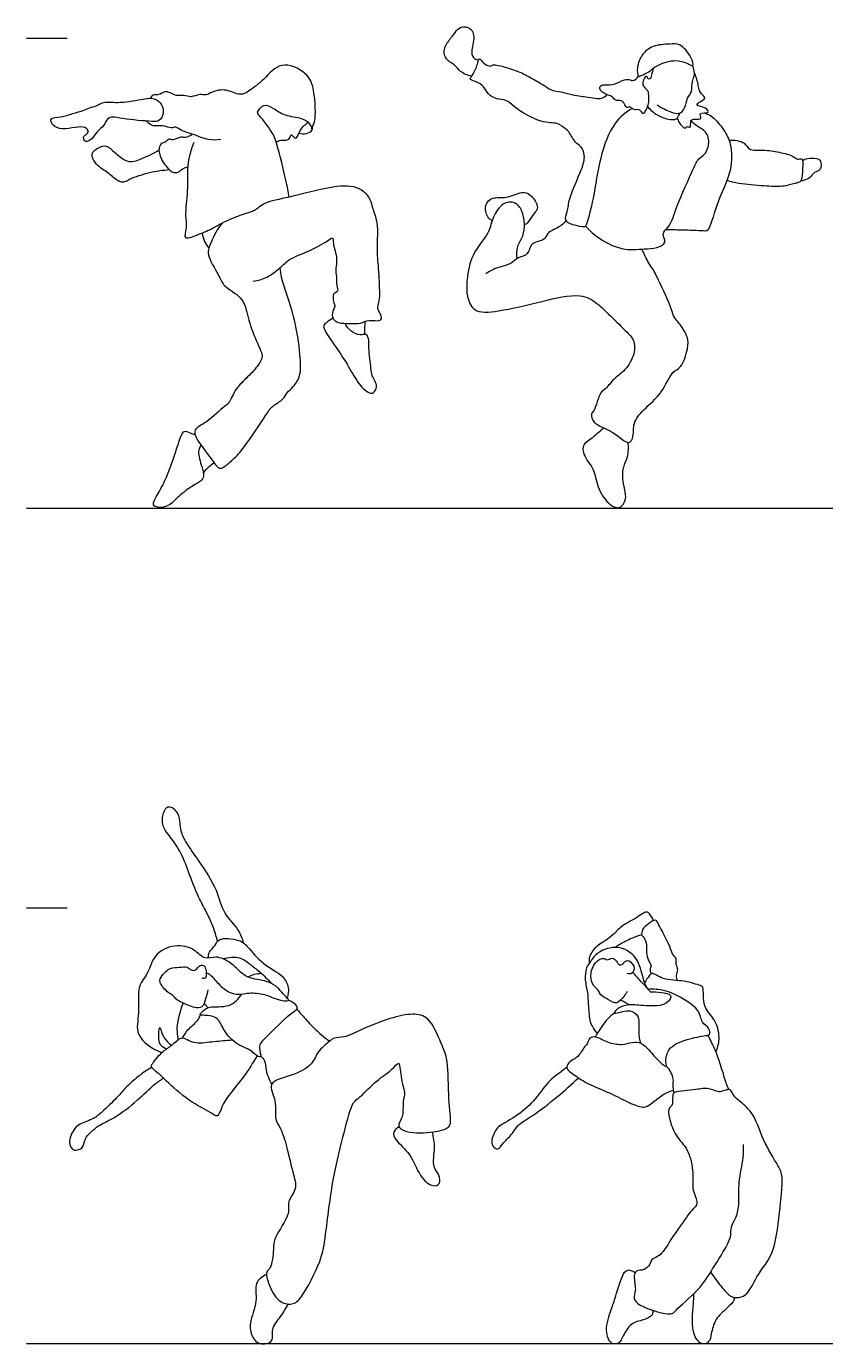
# Model space of a CAD drawing. Header units: millimetres. Extents: x 71.6 to 121.6, y 1.1 to 34.5.
# Drawn here: x 89.577 to 92.557, y 10.921 to 15.837 of the extents above; entities that cross this region are included whole.
import ezdxf

# ---------------------------------------------------------------- set-up
doc = ezdxf.new("R2010")
doc.units = ezdxf.units.MM

msp = doc.modelspace()

# ---------------------------------------------------------------- linework, layer by layer
for p, q in [((89.5772, 15.7928), (89.7296, 15.7928)), ((89.5772, 14.0402), (104.2076, 14.0402)), ((89.5772, 12.55), (89.7296, 12.55)), ((89.5772, 10.9244), (104.9122, 10.9244))]:
    msp.add_line(p, q)
for points, knots in [([(91.2365, 15.651), (91.2221, 15.6542), (91.1933, 15.6667), (91.1786, 15.6923), (91.1398, 15.7121), (91.1319, 15.7453), (91.1446, 15.7773), (91.1719, 15.8067), (91.19, 15.8355), (91.2263, 15.8382), (91.2538, 15.8066), (91.2313, 15.7379), (91.2468, 15.7156), (91.2577, 15.7121), (91.2634, 15.7112)], [0, 0, 0, 0, 0.364681, 0.662178, 1.011342, 1.313303, 1.628417, 1.98509, 2.257198, 2.578911, 2.927324, 3.234907, 3.512673, 3.739602, 3.739602, 3.739602, 3.739602]), ([(91.8592, 15.6513), (91.8549, 15.6547), (91.8526, 15.689), (91.8705, 15.7316), (91.9113, 15.7688), (91.9754, 15.7704), (92.0146, 15.7755), (92.0572, 15.7272), (92.068, 15.6851), (92.0444, 15.6984), (91.9998, 15.7172), (91.9261, 15.6943), (91.9006, 15.6669), (91.8713, 15.655), (91.8617, 15.6494), (91.8592, 15.6513)], [0, 0, 0, 0, 0.315381, 0.698239, 1.093999, 1.524887, 1.859231, 2.295038, 2.598848, 2.813326, 3.199559, 3.670628, 4.009519, 4.314924, 4.497288, 4.497288, 4.497288, 4.497288]), ([(90.6424, 15.4514), (90.6443, 15.4558), (90.6438, 15.4675), (90.6582, 15.482), (90.6527, 15.6029), (90.6265, 15.666), (90.5231, 15.7128), (90.4649, 15.6377), (90.4093, 15.5966), (90.3741, 15.5759), (90.3232, 15.6061), (90.2709, 15.5951), (90.2478, 15.5783), (90.2229, 15.5868), (90.1915, 15.57), (90.1648, 15.5823), (90.1353, 15.5766), (90.1144, 15.5898), (90.0913, 15.5963), (90.0725, 15.5792), (90.0488, 15.5838), (90.0416, 15.5735), (90.0389, 15.569)], [0.609636, 0.609636, 0.609636, 0.609636, 0.801927, 1.06041, 1.694086, 2.200811, 2.766545, 3.313317, 3.811554, 4.164233, 4.600553, 5.026933, 5.330207, 5.617081, 5.956788, 6.269271, 6.584745, 6.876545, 7.152024, 7.43706, 7.711743, 7.946924, 7.946924, 7.946924, 7.946924]), ([(91.8357, 15.5311), (91.8118, 15.5158), (91.7628, 15.4799), (91.7116, 15.3431), (91.6954, 15.2063), (91.6681, 15.1017), (91.6594, 15.0858), (91.6144, 15.0962), (91.58, 15.1118), (91.5978, 15.1498), (91.5979, 15.196), (91.6483, 15.3006), (91.6623, 15.3539), (91.6465, 15.391), (91.6215, 15.403), (91.602, 15.4459), (91.5754, 15.4633), (91.5544, 15.4794), (91.493, 15.474), (91.3954, 15.5342), (91.3689, 15.5647), (91.3301, 15.5639), (91.2979, 15.5832), (91.2831, 15.6152), (91.2567, 15.6313), (91.2236, 15.6377), (91.2471, 15.6614), (91.2594, 15.6965), (91.2662, 15.724), (91.2793, 15.698), (91.3078, 15.6849), (91.3172, 15.6984), (91.3679, 15.6833), (91.4206, 15.6668), (91.4674, 15.6405), (91.5118, 15.6155), (91.5351, 15.5974), (91.5621, 15.5964), (91.6382, 15.5754), (91.6619, 15.5755), (91.698, 15.5686), (91.7227, 15.5673), (91.7361, 15.5767), (91.7412, 15.582)], [0, 0, 0, 0, 0.505748, 1.15371, 1.828289, 2.377347, 2.572931, 2.933381, 3.244741, 3.555582, 3.93741, 4.526771, 4.93683, 5.257415, 5.539948, 5.908638, 6.215105, 6.47948, 6.900106, 7.484882, 7.827453, 8.150586, 8.47871, 8.797085, 9.107662, 9.374389, 9.636784, 9.996191, 10.225987, 10.472861, 10.76657, 10.952266, 11.330734, 11.752756, 12.156331, 12.548232, 12.832091, 13.119639, 13.600712, 13.882713, 14.206352, 14.478172, 14.736603, 14.736603, 14.736603, 14.736603]), ([(91.9282, 15.5447), (91.9375, 15.5383), (91.9559, 15.5283), (92.0096, 15.5035), (92.0347, 15.5322), (92.0393, 15.5712), (92.0615, 15.5916), (92.0568, 15.6328), (92.071, 15.6505), (92.0664, 15.679), (92.061, 15.691)], [0, 0, 0, 0, 0.319654, 0.717149, 1.02129, 1.358735, 1.651258, 1.98528, 2.24214, 2.58704, 2.58704, 2.58704, 2.58704]), ([(91.9139, 15.6803), (91.9122, 15.6694), (91.9081, 15.6628), (91.9069, 15.6413), (91.8938, 15.6381), (91.8916, 15.6564), (91.8761, 15.6385), (91.8738, 15.6198), (91.883, 15.6085), (91.8914, 15.5994), (91.8984, 15.5899), (91.897, 15.5409), (91.8859, 15.5249), (91.8759, 15.5049), (91.8668, 15.5305), (91.8462, 15.5237), (91.8341, 15.5321), (91.825, 15.5392), (91.8132, 15.5285), (91.8032, 15.564), (91.7808, 15.5591), (91.77, 15.5637), (91.7599, 15.5788), (91.7408, 15.5797), (91.7262, 15.5928), (91.7163, 15.5969), (91.7133, 15.6167), (91.7338, 15.6201), (91.7736, 15.6176), (91.8041, 15.6419), (91.8297, 15.639), (91.8372, 15.6311), (91.855, 15.6432), (91.8592, 15.6513)], [0, 0, 0, 0, 0.19204, 0.436359, 0.593223, 0.772283, 0.990443, 1.231131, 1.433723, 1.621687, 1.806587, 2.179213, 2.442233, 2.642501, 2.868775, 3.103435, 3.311086, 3.484635, 3.649613, 3.938498, 4.178027, 4.360163, 4.58235, 4.81725, 5.054872, 5.231727, 5.441877, 5.664158, 6.010764, 6.35086, 6.610377, 6.772473, 7.058422, 7.058422, 7.058422, 7.058422]), ([(92.0041, 15.4956), (92.0058, 15.4895), (92.0093, 15.4797), (92.032, 15.4501), (92.0386, 15.4674), (92.0568, 15.4548), (92.0506, 15.4884), (92.0692, 15.4928), (92.0995, 15.4894), (92.0803, 15.5198), (92.1277, 15.5089), (92.1111, 15.5387), (92.0673, 15.5397), (92.09, 15.5577), (92.1143, 15.5684), (92.093, 15.5851), (92.0838, 15.6012), (92.082, 15.6218), (92.0754, 15.6449), (92.0703, 15.6592), (92.0674, 15.6663)], [0, 0, 0, 0, 0.239104, 0.532906, 0.70492, 0.892317, 1.152051, 1.378727, 1.632879, 1.857286, 2.145352, 2.38199, 2.697104, 2.925676, 3.179136, 3.419667, 3.661344, 3.907427, 4.176048, 4.438741, 4.438741, 4.438741, 4.438741]), ([(90.0447, 15.4828), (90.0585, 15.482), (90.0738, 15.4818), (90.0916, 15.5123), (90.0839, 15.5465), (90.0542, 15.5738), (90.0031, 15.564), (89.9202, 15.5496), (89.8655, 15.5585), (89.8458, 15.5424), (89.815, 15.535), (89.7918, 15.5233), (89.747, 15.5128), (89.7105, 15.4966), (89.657, 15.4984), (89.6809, 15.4579), (89.7234, 15.4519), (89.7688, 15.4643), (89.8016, 15.4606), (89.8125, 15.4409), (89.7916, 15.4308), (89.7891, 15.4185), (89.7986, 15.4025), (89.8248, 15.4173), (89.8393, 15.4466), (89.8681, 15.4644), (89.8766, 15.4941), (89.9022, 15.501), (89.9377, 15.4908), (90.018, 15.4843), (90.0447, 15.4828)], [0, 0, 0, 0, 0.315845, 0.63538, 0.978129, 1.327787, 1.744591, 2.300307, 2.728829, 3.013471, 3.338631, 3.644956, 4.039763, 4.437636, 4.803608, 5.12112, 5.507517, 5.91968, 6.248996, 6.479718, 6.738075, 6.938842, 7.156605, 7.447981, 7.792072, 8.131707, 8.445585, 8.718201, 9.088067, 9.701601, 9.701601, 9.701601, 9.701601]), ([(90.557, 15.2005), (90.5533, 15.2215), (90.5464, 15.2603), (90.513, 15.3963), (90.4967, 15.4411), (90.4502, 15.5016), (90.4331, 15.5158), (90.4624, 15.5507), (90.4991, 15.533), (90.54, 15.5016), (90.6023, 15.4987), (90.634, 15.4771), (90.6407, 15.4597), (90.6424, 15.4514)], [0, 0, 0, 0, 0.473695, 1.160547, 1.601128, 2.104541, 2.353831, 2.696701, 3.049321, 3.478843, 3.942853, 4.297267, 4.596519, 4.596519, 4.596519, 4.596519]), ([(91.8929, 15.5384), (91.9033, 15.5261), (91.9283, 15.505), (91.9671, 15.4896), (92.0013, 15.4888), (92.007, 15.5009), (92.012, 15.5096), (92.0134, 15.5143)], [0, 0, 0, 0, 0.380958, 0.74149, 1.041837, 1.2261, 1.437481, 1.437481, 1.437481, 1.437481]), ([(92.1055, 15.5143), (92.116, 15.5105), (92.1378, 15.5021), (92.18, 15.45), (92.2069, 15.398), (92.2103, 15.2934), (92.148, 15.1797), (92.1246, 15.0716), (92.0991, 15.0749), (92.0176, 15.0776), (91.9808, 15.0781), (91.9605, 15.0782)], [0, 0, 0, 0, 0.316943, 0.754281, 1.175207, 1.714962, 2.365605, 2.904205, 3.137704, 3.625726, 4.053061, 4.053061, 4.053061, 4.053061]), ([(90.3024, 15.4154), (90.2873, 15.4132), (90.2559, 15.4107), (90.2015, 15.4348), (90.1576, 15.4452), (90.1351, 15.465), (90.1165, 15.4553), (90.0911, 15.4681), (90.0671, 15.4657), (90.044, 15.4652), (90.0304, 15.4772), (90.0256, 15.4841)], [0, 0, 0, 0, 0.401049, 0.856956, 1.260225, 1.561618, 1.808637, 2.114429, 2.407001, 2.685631, 2.982443, 2.982443, 2.982443, 2.982443]), ([(90.5089, 15.4052), (90.5141, 15.4086), (90.5257, 15.4146), (90.5453, 15.4115), (90.5602, 15.4169), (90.5635, 15.4384), (90.5727, 15.4244), (90.5847, 15.4174), (90.5914, 15.4363), (90.6053, 15.4636), (90.6191, 15.4717), (90.6248, 15.4769), (90.6279, 15.4793)], [0, 0, 0, 0, 0.256907, 0.51797, 0.745265, 0.96924, 1.16495, 1.356745, 1.621568, 2.074116, 2.303202, 2.505325, 2.505325, 2.505325, 2.505325]), ([(90.5931, 15.4385), (90.602, 15.4363), (90.6215, 15.4359), (90.6391, 15.4436), (90.6424, 15.4514)], [0, 0, 0, 0, 0.3118831, 0.609636, 0.609636, 0.609636, 0.609636]), ([(91.6624, 15.0926), (91.6748, 15.0781), (91.7015, 15.0505), (91.7955, 14.9983), (91.8797, 15.008), (91.9242, 15.0082), (91.9695, 15.0296), (91.9413, 15.064), (91.9822, 15.0945), (91.9987, 15.1663), (92.0627, 15.3015), (92.0808, 15.344), (92.1043, 15.3544), (92.1256, 15.3916), (92.1183, 15.4433), (92.0792, 15.4629), (92.0635, 15.4774), (92.0551, 15.484)], [0, 0, 0, 0, 0.414531, 0.973519, 1.472841, 1.848992, 2.182095, 2.477635, 2.820421, 3.302896, 3.979331, 4.339782, 4.597633, 4.945654, 5.323377, 5.672541, 5.9831, 5.9831, 5.9831, 5.9831]), ([(90.1117, 15.3015), (90.0865, 15.3001), (90.0389, 15.2935), (89.9628, 15.2697), (89.9333, 15.247), (89.8928, 15.2809), (89.8764, 15.2958), (89.8361, 15.3189), (89.8139, 15.3639), (89.8478, 15.3874), (89.8762, 15.3967), (89.9049, 15.3685), (89.9279, 15.3495), (89.961, 15.3267), (90.0028, 15.3421), (90.0512, 15.3617), (90.0729, 15.3771)], [0, 0, 0, 0, 0.51593, 1.042742, 1.369131, 1.756843, 2.063488, 2.537603, 2.812218, 3.141846, 3.475819, 3.87047, 4.169178, 4.513863, 4.899578, 5.429761, 5.429761, 5.429761, 5.429761]), ([(90.1799, 15.3114), (90.1762, 15.3112), (90.1686, 15.3101), (90.1557, 15.302), (90.1441, 15.2924), (90.1308, 15.2895), (90.1149, 15.2951), (90.0781, 15.3395), (90.0694, 15.382), (90.0813, 15.4033), (90.0952, 15.404), (90.109, 15.4221), (90.1234, 15.4104), (90.155, 15.429), (90.1703, 15.4201), (90.1887, 15.4291), (90.1956, 15.435)], [0, 0, 0, 0, 0.1968, 0.427694, 0.658353, 0.86586, 1.096818, 1.54343, 1.934717, 2.198828, 2.410949, 2.666372, 2.88944, 3.227913, 3.467895, 3.777797, 3.777797, 3.777797, 3.777797]), ([(90.3071, 15.1036), (90.2884, 15.0921), (90.2476, 15.0711), (90.2214, 15.0616), (90.1591, 15.0344), (90.1791, 15.0905), (90.168, 15.1326), (90.1816, 15.2237), (90.1771, 15.305), (90.1857, 15.3542), (90.196, 15.3892), (90.2026, 15.4058)], [0, 0, 0, 0, 0.481567, 0.831292, 1.232831, 1.592549, 1.999082, 2.565451, 3.105225, 3.52142, 3.954856, 3.954856, 3.954856, 3.954856]), ([(92.1969, 15.4126), (92.216, 15.415), (92.2583, 15.4075), (92.2685, 15.3725), (92.3274, 15.378), (92.3821, 15.3686), (92.4371, 15.3564), (92.4513, 15.3375), (92.4745, 15.3495), (92.4707, 15.3046), (92.4697, 15.2633), (92.4556, 15.2532), (92.4407, 15.2514), (92.3923, 15.2363), (92.3279, 15.2423), (92.234, 15.249), (92.2039, 15.258), (92.1889, 15.2624)], [0, 0, 0, 0, 0.415788, 0.709632, 1.101445, 1.530526, 1.934141, 2.17871, 2.388846, 2.71608, 3.078625, 3.280232, 3.48589, 3.862534, 4.318909, 4.846496, 5.222254, 5.222254, 5.222254, 5.222254]), ([(92.4712, 15.3374), (92.4771, 15.3405), (92.489, 15.3461), (92.5234, 15.3468), (92.5408, 15.3375), (92.5424, 15.2986), (92.5128, 15.2952), (92.4991, 15.269), (92.475, 15.2616), (92.4632, 15.2599)], [0, 0, 0, 0, 0.245326, 0.559779, 0.791527, 1.093906, 1.362699, 1.6495, 1.976989, 1.976989, 1.976989, 1.976989]), ([(90.4231, 14.8874), (90.4406, 14.8897), (90.4751, 14.8981), (90.5251, 14.9373), (90.5566, 14.9715), (90.632, 14.9978), (90.6973, 15.034), (90.7221, 15.0546), (90.7189, 15.0236), (90.7396, 14.9713), (90.728, 14.9357), (90.7341, 14.903), (90.7329, 14.8727), (90.7422, 14.8479), (90.7194, 14.8424), (90.7205, 14.8159), (90.7264, 14.7994), (90.7285, 14.7918), (90.7156, 14.7665), (90.7182, 14.7474), (90.7409, 14.7277), (90.7819, 14.7309), (90.8239, 14.7267), (90.8523, 14.7458), (90.8988, 14.7343), (90.9042, 14.7583), (90.8829, 14.7845), (90.8936, 14.8085), (90.8955, 14.8438), (90.8912, 14.9373), (90.8827, 15.0089), (90.8922, 15.1018), (90.8673, 15.1584), (90.8635, 15.1922), (90.8185, 15.2442), (90.7156, 15.2429), (90.5608, 15.1986), (90.4685, 15.1841), (90.4332, 15.1526), (90.4152, 15.1448), (90.3788, 15.1348), (90.3312, 15.1152), (90.3071, 15.1036)], [0, 0, 0, 0, 0.431232, 0.895007, 1.297281, 1.827469, 2.356589, 2.619521, 2.887532, 3.338572, 3.696923, 4.033029, 4.366815, 4.639053, 4.880543, 5.169497, 5.41793, 5.578326, 5.883993, 6.139227, 6.441418, 6.820862, 7.201252, 7.54591, 7.92356, 8.160456, 8.491787, 8.774524, 9.124525, 9.693248, 10.215103, 10.782648, 11.238538, 11.577451, 12.029728, 12.619073, 13.385085, 13.958865, 14.341646, 14.594179, 14.950783, 15.482422, 15.482422, 15.482422, 15.482422]), ([(91.3142, 15.1121), (91.3078, 15.1161), (91.2946, 15.125), (91.2822, 15.1718), (91.3164, 15.2037), (91.3667, 15.1928), (91.4239, 15.2237), (91.4582, 15.2116), (91.4839, 15.1731), (91.4826, 15.1499), (91.4662, 15.1375), (91.4462, 15.1008), (91.4375, 15.0982), (91.4339, 15.0964)], [0, 0, 0, 0, 0.245844, 0.58338, 0.902198, 1.266188, 1.670895, 1.975032, 2.298432, 2.537873, 2.826126, 3.154596, 3.33334, 3.33334, 3.33334, 3.33334]), ([(91.4071, 14.971), (91.4052, 14.986), (91.405, 15.0179), (91.4313, 15.0546), (91.4362, 15.1021), (91.4275, 15.1498), (91.4008, 15.186), (91.3482, 15.1797), (91.3161, 15.1266), (91.3025, 15.0678), (91.2725, 15.0322), (91.2273, 14.9663), (91.2179, 14.8732), (91.2191, 14.8333), (91.2424, 14.765), (91.3455, 14.7743), (91.4959, 14.8101), (91.6385, 14.8459), (91.707, 14.8063), (91.7531, 14.7581), (91.8171, 14.6979), (91.8477, 14.6628), (91.8445, 14.6065), (91.8063, 14.548), (91.7673, 14.5259), (91.7389, 14.4839), (91.7145, 14.4756), (91.6974, 14.4029), (91.6804, 14.3931), (91.6903, 14.3499), (91.7635, 14.3334), (91.8225, 14.2692), (91.8437, 14.3104), (91.8369, 14.359), (91.8796, 14.4115), (91.9491, 14.4659), (91.9816, 14.5516), (92.0226, 14.5616), (92.0441, 14.6359), (92.0463, 14.6789), (92.0158, 14.7253), (91.9867, 14.7575), (91.9816, 14.7955), (91.9277, 14.9018), (91.9172, 14.9277), (91.8968, 14.953), (91.884, 14.9831), (91.8756, 14.9986), (91.8716, 15.0063)], [0, 0, 0, 0, 0.369542, 0.731239, 1.096767, 1.457274, 1.782943, 2.124705, 2.521917, 2.919781, 3.326, 3.818008, 4.339076, 4.69466, 5.10841, 5.624286, 6.330387, 6.985687, 7.444826, 7.897239, 8.410171, 8.774587, 9.167979, 9.618652, 9.991866, 10.364741, 10.64072, 11.095638, 11.326788, 11.634869, 12.115757, 12.580221, 12.870664, 13.250019, 13.685158, 14.211223, 14.715331, 15.046944, 15.507818, 15.872482, 16.271779, 16.621559, 16.968762, 17.56149, 17.862517, 18.16297, 18.477793, 18.758904, 18.758904, 18.758904, 18.758904]), ([(90.3071, 15.1036), (90.2893, 15.083), (90.2659, 15.0333), (90.2457, 14.985), (90.2957, 14.9112), (90.3097, 14.8664), (90.3836, 14.8296), (90.3993, 14.7698), (90.4206, 14.6892), (90.4587, 14.6163), (90.4547, 14.5962), (90.438, 14.566), (90.3959, 14.523), (90.354, 14.4839), (90.3336, 14.4294), (90.3144, 14.4216), (90.2521, 14.3585), (90.1976, 14.3364), (90.212, 14.2936), (90.26, 14.2358), (90.2907, 14.1877), (90.3104, 14.1888), (90.3518, 14.2253), (90.3898, 14.2654), (90.4697, 14.3859), (90.4931, 14.4233), (90.5373, 14.4445), (90.5477, 14.4725), (90.5749, 14.4931), (90.6026, 14.5373), (90.5981, 14.6171), (90.5805, 14.7532), (90.5266, 14.894), (90.5252, 14.9239), (90.5235, 14.9377)], [0, 0, 0, 0, 0.535919, 0.951038, 1.486479, 1.89957, 2.408403, 2.863262, 3.420422, 3.946322, 4.195844, 4.531918, 4.993779, 5.456861, 5.885993, 6.152491, 6.709299, 7.139885, 7.483002, 8.01687, 8.449654, 8.674725, 9.092863, 9.564495, 10.26976, 10.675901, 11.067757, 11.381377, 11.719959, 12.131665, 12.648639, 13.364444, 14.084143, 14.468085, 14.468085, 14.468085, 14.468085]), ([(91.5903, 15.1112), (91.5817, 15.1032), (91.5661, 15.0868), (91.5161, 15.0698), (91.5128, 15.0363), (91.4554, 15.0351), (91.4512, 14.9829), (91.4099, 14.9776), (91.3841, 14.9501), (91.3458, 14.9411), (91.3187, 14.9317), (91.2994, 14.9206), (91.2905, 14.9143)], [0, 0, 0, 0, 0.324807, 0.70533, 0.987588, 1.356641, 1.709407, 2.035645, 2.369606, 2.707542, 3.00299, 3.316604, 3.316604, 3.316604, 3.316604]), ([(90.2329, 15.0658), (90.234, 15.0552), (90.2396, 15.0343), (90.2511, 15.0182), (90.2577, 15.0111)], [0, 0, 0, 0, 0.3345704, 0.6543281, 0.6543281, 0.6543281, 0.6543281]), ([(90.7205, 14.7485), (90.712, 14.7446), (90.698, 14.7332), (90.6782, 14.7211), (90.7095, 14.6703), (90.7761, 14.5781), (90.807, 14.5128), (90.8503, 14.4678), (90.8727, 14.4678), (90.8905, 14.4954), (90.8631, 14.535), (90.8633, 14.5616), (90.8516, 14.6368), (90.8556, 14.672), (90.844, 14.6922), (90.8204, 14.6829), (90.7837, 14.6995), (90.7709, 14.719), (90.7664, 14.7295)], [0, 0, 0, 0, 0.31427, 0.556744, 0.974862, 1.621785, 2.144143, 2.590778, 2.838867, 3.140254, 3.528916, 3.846751, 4.36062, 4.721304, 4.964196, 5.23757, 5.603115, 5.950876, 5.950876, 5.950876, 5.950876]), ([(90.8392, 14.6883), (90.8391, 14.6951), (90.8393, 14.7087), (90.8402, 14.7276), (90.8409, 14.737)], [0, 0, 0, 0, 0.2676504, 0.5835649, 0.5835649, 0.5835649, 0.5835649]), ([(90.2282, 14.2756), (90.224, 14.2679), (90.2137, 14.2511), (90.2311, 14.1957), (90.2419, 14.1606), (90.2269, 14.138), (90.189, 14.1209), (90.1387, 14.0798), (90.1054, 14.0423), (90.055, 14.0412), (90.0469, 14.0629), (90.0779, 14.1048), (90.1266, 14.217), (90.1526, 14.3159), (90.1689, 14.3314), (90.1935, 14.317), (90.2015, 14.3167), (90.2057, 14.3161)], [0, 0, 0, 0, 0.30423, 0.750121, 1.106194, 1.386657, 1.765671, 2.246548, 2.671585, 3.056211, 3.286772, 3.690221, 4.371971, 4.967126, 5.201693, 5.497546, 5.708259, 5.708259, 5.708259, 5.708259]), ([(91.7303, 14.3397), (91.7152, 14.3277), (91.6903, 14.3007), (91.6377, 14.2735), (91.6718, 14.2091), (91.695, 14.1862), (91.7046, 14.1159), (91.7424, 14.0589), (91.7878, 14.0312), (91.8215, 14.0781), (91.7966, 14.1398), (91.8026, 14.1984), (91.8215, 14.2316), (91.8228, 14.268), (91.8209, 14.2853)], [0, 0, 0, 0, 0.416818, 0.79579, 1.216663, 1.538927, 1.986865, 2.449128, 2.803837, 3.15789, 3.60158, 4.014686, 4.351188, 4.748085, 4.748085, 4.748085, 4.748085]), ([(90.2373, 14.1719), (90.2436, 14.1808), (90.2583, 14.1968), (90.2706, 14.2055), (90.277, 14.2095)], [0, 0, 0, 0, 0.3375162, 0.6188818, 0.6188818, 0.6188818, 0.6188818]), ([(90.2896, 12.4245), (90.2859, 12.4409), (90.2776, 12.4734), (90.2439, 12.5451), (90.2145, 12.5966), (90.1823, 12.6821), (90.1542, 12.7597), (90.112, 12.8186), (90.0872, 12.8437), (90.0814, 12.8922), (90.098, 12.927), (90.1175, 12.9279), (90.1322, 12.914), (90.1481, 12.8941), (90.15, 12.834), (90.1736, 12.7892), (90.2236, 12.721), (90.291, 12.6178), (90.3071, 12.5299), (90.3716, 12.4691), (90.3812, 12.4354), (90.3861, 12.4193)], [0, 0, 0, 0, 0.412184, 0.919162, 1.373184, 1.920721, 2.459233, 2.942409, 3.281375, 3.676479, 4.018305, 4.243922, 4.493657, 4.780768, 5.218103, 5.62896, 6.16066, 6.804305, 7.352065, 7.878421, 8.289254, 8.289254, 8.289254, 8.289254]), ([(91.9151, 12.5018), (91.9128, 12.5112), (91.9011, 12.5269), (91.8888, 12.5394), (91.8509, 12.5099), (91.7961, 12.4838), (91.7655, 12.449), (91.736, 12.4266), (91.6932, 12.4017), (91.6741, 12.3648), (91.6748, 12.3492), (91.6757, 12.3433)], [0, 0, 0, 0, 0.353121, 0.589149, 1.0126, 1.537308, 1.975641, 2.37184, 2.831012, 3.250093, 3.501418, 3.501418, 3.501418, 3.501418]), ([(92.0055, 12.2784), (92.0027, 12.2844), (91.9977, 12.2979), (92.0101, 12.3187), (91.9973, 12.3395), (92.0031, 12.3625), (91.9872, 12.3718), (91.979, 12.3997), (91.9642, 12.4321), (91.9333, 12.489), (91.924, 12.5091), (91.8951, 12.4899), (91.8729, 12.4719), (91.8691, 12.4465), (91.881, 12.4419), (91.8917, 12.4098), (91.8868, 12.3914), (91.8937, 12.3608), (91.9002, 12.345), (91.9091, 12.3338), (91.9002, 12.3176), (91.905, 12.3083), (91.9074, 12.3043)], [0, 0, 0, 0, 0.291324, 0.59329, 0.904106, 1.200854, 1.456689, 1.794455, 2.202385, 2.73246, 2.993838, 3.342729, 3.707695, 4.003191, 4.215975, 4.579315, 4.875925, 5.234267, 5.509066, 5.738729, 6.000798, 6.246542, 6.246542, 6.246542, 6.246542]), ([(91.8715, 12.4491), (91.8596, 12.4454), (91.8378, 12.4383), (91.7872, 12.4125), (91.7777, 12.4056), (91.7729, 12.4022)], [0, 0, 0, 0, 0.39966, 0.882098, 1.157667, 1.157667, 1.157667, 1.157667]), ([(90.2478, 12.3081), (90.2526, 12.3061), (90.2639, 12.3025), (90.2929, 12.2641), (90.334, 12.2303), (90.381, 12.225), (90.4074, 12.235), (90.469, 12.2291), (90.5054, 12.2082), (90.5674, 12.1979), (90.5346, 12.2269), (90.4966, 12.2767), (90.4201, 12.2825), (90.3789, 12.3032), (90.3409, 12.3471), (90.2852, 12.3731), (90.2407, 12.3532), (90.2036, 12.3996), (90.1298, 12.4163), (90.0479, 12.3777), (90.0357, 12.3044), (89.9861, 12.2591), (90.0029, 12.1566), (89.9759, 12.0727), (90.0477, 12.0212), (90.0825, 12.0099)], [0, 0, 0, 0, 0.229757, 0.622796, 1.052921, 1.433216, 1.741894, 2.179854, 2.59134, 2.965401, 3.247759, 3.716002, 4.209352, 4.598145, 5.036835, 5.477794, 5.84566, 6.25907, 6.752773, 7.274949, 7.752723, 8.204388, 8.7754, 9.294319, 9.900832, 9.900832, 9.900832, 9.900832]), ([(90.2564, 12.3624), (90.2561, 12.3698), (90.256, 12.3861), (90.2838, 12.409), (90.2921, 12.4404), (90.3742, 12.4329), (90.4038, 12.4039), (90.4573, 12.3372), (90.5352, 12.3003), (90.557, 12.2539), (90.5538, 12.2259), (90.5497, 12.2134)], [0, 0, 0, 0, 0.271993, 0.60697, 0.908712, 1.394094, 1.77449, 2.30342, 2.84031, 3.23391, 3.596868, 3.596868, 3.596868, 3.596868]), ([(91.8894, 12.2533), (91.8856, 12.2629), (91.8761, 12.2821), (91.864, 12.3583), (91.7943, 12.4137), (91.7171, 12.3917), (91.6935, 12.3686), (91.6815, 12.3509), (91.6792, 12.3475)], [0, 0, 0, 0, 0.363894, 0.924474, 1.512752, 2.067047, 2.501896, 2.60277, 2.60277, 2.60277, 2.60277]), ([(90.3108, 12.3595), (90.3302, 12.3664), (90.3747, 12.37), (90.4116, 12.3379), (90.4485, 12.3118), (90.4768, 12.2833), (90.4901, 12.2682)], [0, 0, 0, 0, 0.454605, 0.847829, 1.237762, 1.687181, 1.687181, 1.687181, 1.687181]), ([(91.6792, 12.3475), (91.6736, 12.341), (91.6623, 12.3262), (91.6585, 12.2798), (91.6705, 12.234), (91.6714, 12.2055), (91.6717, 12.1914)], [2.60277, 2.60277, 2.60277, 2.60277, 2.935684, 3.372146, 3.826315, 4.250799, 4.250799, 4.250799, 4.250799]), ([(91.8171, 12.2377), (91.8135, 12.2312), (91.8055, 12.2201), (91.7787, 12.1862), (91.7488, 12.2081), (91.7163, 12.2219), (91.7128, 12.2427), (91.6894, 12.2573), (91.6776, 12.2964), (91.6898, 12.3338), (91.7087, 12.3566), (91.7325, 12.3646), (91.7411, 12.3514), (91.7627, 12.3676), (91.7785, 12.3513), (91.7854, 12.3346), (91.8017, 12.3383), (91.8058, 12.3491), (91.8274, 12.3585), (91.847, 12.326), (91.8417, 12.3182), (91.8369, 12.3023), (91.8231, 12.3033), (91.8177, 12.3051)], [0, 0, 0, 0, 0.308526, 0.698008, 1.066104, 1.448709, 1.726297, 2.055256, 2.460816, 2.866238, 3.222832, 3.522572, 3.739816, 4.038, 4.325795, 4.590999, 4.821315, 5.039523, 5.316995, 5.684379, 5.880582, 6.123767, 6.393291, 6.393291, 6.393291, 6.393291]), ([(90.2538, 12.2434), (90.2523, 12.232), (90.2458, 12.2114), (90.2358, 12.1748), (90.2035, 12.1769), (90.1805, 12.1868), (90.1391, 12.2024), (90.1226, 12.2263), (90.1043, 12.2324), (90.0682, 12.2716), (90.0819, 12.2985), (90.1133, 12.3294), (90.1454, 12.3262), (90.1787, 12.3336), (90.1889, 12.3151), (90.2117, 12.3165), (90.2184, 12.3344), (90.2393, 12.3378), (90.2475, 12.3228), (90.2501, 12.2833), (90.2366, 12.2867), (90.2325, 12.2871)], [0, 0, 0, 0, 0.340156, 0.671715, 0.966495, 1.266082, 1.647835, 1.947471, 2.203382, 2.601326, 2.898856, 3.2691, 3.598366, 3.917574, 4.159195, 4.405727, 4.647313, 4.881912, 5.113925, 5.446866, 5.648655, 5.648655, 5.648655, 5.648655]), ([(90.403, 12.2922), (90.411, 12.2965), (90.4281, 12.3031), (90.4449, 12.3054), (90.4533, 12.3057)], [0, 0, 0, 0, 0.3021827, 0.5924775, 0.5924775, 0.5924775, 0.5924775]), ([(91.9027, 12.2369), (91.9006, 12.2399), (91.8965, 12.2466), (91.8662, 12.2766), (91.8481, 12.298), (91.8384, 12.3097)], [0, 0, 0, 0, 0.216917, 0.63325, 1.074745, 1.074745, 1.074745, 1.074745]), ([(92.1479, 12.0127), (92.157, 12.0343), (92.1645, 12.0672), (92.1473, 12.1375), (92.0971, 12.1747), (92.1041, 12.2548), (92.0891, 12.26), (92.0272, 12.2813), (91.9547, 12.2772), (91.9091, 12.3115), (91.8998, 12.2958), (91.8872, 12.2805), (91.8821, 12.2713)], [0, 0, 0, 0, 0.460314, 0.99572, 1.511034, 2.053395, 2.277827, 2.792084, 3.373823, 3.817257, 4.058719, 4.378526, 4.378526, 4.378526, 4.378526]), ([(91.964, 11.9625), (91.962, 11.9699), (91.9592, 11.9858), (91.9739, 12.0363), (92.0483, 12.0633), (92.1122, 12.0736), (92.1263, 12.0763), (92.1252, 12.1034), (92.0905, 12.1215), (92.0923, 12.174), (91.9908, 12.2314), (91.9554, 12.2425), (91.915, 12.2471), (91.8962, 12.2458)], [6.641089, 6.641089, 6.641089, 6.641089, 6.954, 7.394239, 7.977821, 8.502068, 8.71349, 9.009894, 9.391792, 9.83467, 10.513707, 10.935116, 11.427277, 11.427277, 11.427277, 11.427277]), ([(90.1435, 12.0582), (90.1423, 12.0667), (90.135, 12.1122), (90.1495, 12.1596), (90.1616, 12.1943)], [1.8627813, 1.8627813, 1.8627813, 1.8627813, 2.0285782, 2.6359232, 2.6359232, 2.6359232, 2.6359232]), ([(90.5545, 12.2054), (90.5688, 12.2008), (90.581, 12.1901), (90.5919, 12.1695), (90.5521, 12.1516), (90.4733, 12.0669), (90.4368, 12.0355), (90.4598, 11.9856), (90.4282, 12.0017), (90.4153, 12.0212), (90.3531, 12.0405), (90.3092, 12.0969), (90.291, 12.147), (90.2404, 12.1485), (90.2165, 12.1503), (90.2469, 12.1729), (90.2588, 12.1834), (90.3394, 12.1754), (90.3679, 12.2102), (90.3801, 12.2275)], [0, 0, 0, 0, 0.288262, 0.523348, 0.870519, 1.504921, 1.900436, 2.237767, 2.492192, 2.78243, 3.234628, 3.726467, 4.129982, 4.528444, 4.73726, 5.039058, 5.287269, 5.776748, 6.23836, 6.23836, 6.23836, 6.23836]), ([(91.9027, 12.2369), (91.9166, 12.2375), (91.941, 12.2335), (91.9893, 12.2294), (91.9655, 12.1828), (91.8851, 12.1832), (91.8257, 12.1916), (91.7823, 12.1781), (91.763, 12.1534), (91.7891, 12.1599), (91.8269, 12.1721), (91.8655, 12.146), (91.8583, 12.0938), (91.8639, 12.0433), (91.8804, 12.041), (91.9192, 11.9955), (91.9337, 11.9791), (91.9625, 11.954), (91.964, 11.9625)], [0, 0, 0, 0, 0.434136, 0.83487, 1.210724, 1.802005, 2.336269, 2.78698, 3.079485, 3.351019, 3.782321, 4.191168, 4.677494, 5.130118, 5.380922, 5.879758, 6.255788, 6.641089, 6.641089, 6.641089, 6.641089]), ([(91.8237, 12.1875), (91.8192, 12.191), (91.8097, 12.1974), (91.7984, 12.2028), (91.7926, 12.2051)], [0, 0, 0, 0, 0.2707332, 0.5534234, 0.5534234, 0.5534234, 0.5534234]), ([(90.1594, 12.0644), (90.1657, 12.0754), (90.1779, 12.0968), (90.2181, 12.1278), (90.2232, 12.1433), (90.226, 12.1505)], [0, 0, 0, 0, 0.357025, 0.759991, 1.038901, 1.038901, 1.038901, 1.038901]), ([(90.2398, 12.1925), (90.2426, 12.1909), (90.2477, 12.1867), (90.2512, 12.1803), (90.2523, 12.1769)], [0, 0, 0, 0, 0.1795256, 0.3687083, 0.3687083, 0.3687083, 0.3687083]), ([(90.7971, 11.822), (90.7844, 11.802), (90.7605, 11.7041), (90.7186, 11.5463), (90.6931, 11.3297), (90.68, 11.2364), (90.6086, 11.0993), (90.5709, 11.0663), (90.5117, 11.0791), (90.4809, 11.1438), (90.4667, 11.1935), (90.4918, 11.204), (90.5, 11.2806), (90.4979, 11.3196), (90.5659, 11.4086), (90.546, 11.4536), (90.5905, 11.5028), (90.5682, 11.5652), (90.5492, 11.6585), (90.5264, 11.7299), (90.5004, 11.7611), (90.5138, 11.8294), (90.4686, 11.9018), (90.5701, 11.9227), (90.645, 11.9611), (90.661, 12.0148), (90.7033, 12.0487), (90.7245, 12.0677), (90.7652, 12.0645), (90.8222, 12.0952), (90.9312, 12.1392), (91.0156, 12.1577), (91.0831, 12.1449), (91.1241, 12.0423), (91.1528, 11.9785), (91.1482, 11.8411), (91.1639, 11.7477), (91.1471, 11.7252), (91.0927, 11.7104), (90.9994, 11.7083), (90.9549, 11.7345), (90.9853, 11.7699), (90.9785, 11.8279), (90.9911, 11.8587), (90.9772, 11.8925), (90.9743, 11.9293), (90.9681, 11.9589), (90.9668, 11.9776), (90.9358, 11.9385), (90.8824, 11.9088), (90.8238, 11.8433), (90.8041, 11.8332), (90.7971, 11.822)], [0, 0, 0, 0, 0.612237, 1.387774, 2.229007, 2.815623, 3.517877, 3.908458, 4.315157, 4.808021, 5.194283, 5.455767, 5.940582, 6.328789, 6.911405, 7.29197, 7.719941, 8.174554, 8.751247, 9.247761, 9.598005, 10.071092, 10.530128, 11.05189, 11.586837, 12.006182, 12.423671, 12.723501, 13.0688, 13.533109, 14.167406, 14.707079, 15.152468, 15.733982, 16.231456, 16.914418, 17.466589, 17.733227, 18.158229, 18.73191, 19.083185, 19.430251, 19.869367, 20.196768, 20.534252, 20.892666, 21.218497, 21.395069, 21.740819, 22.225242, 22.755888, 23.097416, 23.097416, 23.097416, 23.097416]), ([(90.5856, 12.1715), (90.5933, 12.1627), (90.6097, 12.1451), (90.6497, 12.0981), (90.6873, 12.0673), (90.7076, 12.0528)], [0, 0, 0, 0, 0.342511, 0.793208, 1.294664, 1.294664, 1.294664, 1.294664]), ([(91.6717, 12.1914), (91.6753, 12.1678), (91.6719, 12.1314), (91.6915, 12.0992), (91.7059, 12.0805)], [6.3246982, 6.3246982, 6.3246982, 6.3246982, 6.8326435, 7.2988595, 7.2988595, 7.2988595, 7.2988595]), ([(91.7698, 12.1572), (91.7602, 12.1501), (91.7407, 12.1359), (91.713, 12.092), (91.6998, 12.0707), (91.6979, 12.0677)], [0, 0, 0, 0, 0.39091, 0.93298, 1.02582, 1.02582, 1.02582, 1.02582]), ([(90.0989, 12.0231), (90.089, 12.0287), (90.0655, 12.0369), (90.074, 12.1308), (90.081, 12.0701), (90.1087, 12.0439), (90.1185, 12.0375)], [0, 0, 0, 0, 0.33816, 0.773671, 1.145901, 1.375362, 1.375362, 1.375362, 1.375362]), ([(90.4371, 11.9979), (90.4209, 11.9713), (90.3913, 11.9188), (90.3076, 11.8283), (90.2935, 11.7627), (90.2606, 11.7902), (90.1815, 11.8277), (90.0998, 11.9025), (90.0715, 11.9315), (90.041, 11.9557), (90.0448, 11.9666), (90.0829, 12.0153), (90.116, 12.0322), (90.1536, 12.0714), (90.1771, 12.0571), (90.2108, 12.0421), (90.2789, 12.0529), (90.322, 12.055), (90.3443, 12.0571)], [0, 0, 0, 0, 0.559108, 1.210233, 1.616887, 1.915797, 2.473577, 3.083183, 3.466582, 3.799665, 3.971451, 4.412468, 4.795407, 5.191492, 5.463069, 5.807144, 6.282605, 6.75784, 6.75784, 6.75784, 6.75784]), ([(91.8697, 12.044), (91.8587, 12.0468), (91.8477, 12.0484), (91.8239, 12.0444), (91.7964, 12.0356), (91.7443, 12.045), (91.7018, 12.0712), (91.676, 12.0667), (91.671, 12.0448), (91.6576, 12.0322), (91.6348, 11.9935), (91.6167, 11.984), (91.5981, 11.9731), (91.5867, 11.9485), (91.621, 11.9265), (91.6677, 11.8924), (91.7527, 11.8613), (91.8199, 11.8238), (91.8752, 11.8031), (91.8989, 11.8119), (91.9541, 11.8593), (91.9778, 11.8661), (91.9901, 11.8701)], [0, 0, 0, 0, 0.380554, 0.380554, 0.800318, 1.274329, 1.734495, 2.032497, 2.316472, 2.604188, 3.03508, 3.332954, 3.631845, 3.92924, 4.309962, 4.815998, 5.438558, 6.028269, 6.506519, 6.825993, 7.371653, 7.779052, 7.779052, 7.779052, 7.779052]), ([(92.1962, 11.8724), (92.1926, 11.8808), (92.1856, 11.8968), (92.1682, 11.9575), (92.1462, 12.0204), (92.1278, 12.0571), (92.1179, 12.0748)], [0.021979, 0.021979, 0.021979, 0.021979, 0.326004, 0.843356, 1.387184, 1.8964, 1.8964, 1.8964, 1.8964]), ([(90.0449, 11.9551), (90.031, 11.947), (90.0048, 11.9308), (89.9415, 11.8756), (89.9167, 11.8416), (89.8589, 11.788), (89.8306, 11.7627), (89.7763, 11.7448), (89.7572, 11.7283), (89.7412, 11.6996), (89.7357, 11.6746), (89.7462, 11.6494), (89.7608, 11.6445), (89.791, 11.6517), (89.7922, 11.6933), (89.8471, 11.7414), (89.9055, 11.7634), (89.9923, 11.831), (90.0503, 11.8898), (90.0762, 11.9065), (90.0883, 11.9145)], [0, 0, 0, 0, 0.402036, 0.919848, 1.314545, 1.815015, 2.187293, 2.611516, 2.904128, 3.227563, 3.52219, 3.807746, 4.024192, 4.313433, 4.661966, 5.138999, 5.605686, 6.212638, 6.74061, 7.122676, 7.122676, 7.122676, 7.122676]), ([(90.4511, 11.996), (90.4568, 11.9913), (90.4693, 11.9802), (90.4687, 11.9445), (90.4808, 11.913), (90.488, 11.8986), (90.492, 11.8917)], [0, 0, 0, 0, 0.272585, 0.611286, 0.948617, 1.230966, 1.230966, 1.230966, 1.230966]), ([(91.5925, 11.9552), (91.5882, 11.9516), (91.5633, 11.9317), (91.5294, 11.9119), (91.4745, 11.8335), (91.415, 11.7775), (91.3418, 11.738), (91.3255, 11.7219), (91.3053, 11.6724), (91.3228, 11.6542), (91.3367, 11.6465), (91.3562, 11.6759), (91.3919, 11.7081), (91.4076, 11.7412), (91.4671, 11.7738), (91.56, 11.8466), (91.6103, 11.892), (91.6352, 11.9162)], [2.05923, 2.05923, 2.05923, 2.05923, 2.163254, 2.677843, 3.298212, 3.912242, 4.488697, 4.811739, 5.263628, 5.569942, 5.790386, 6.152515, 6.613452, 6.996211, 7.520728, 8.235017, 8.902398, 8.902398, 8.902398, 8.902398]), ([(91.9919, 11.86), (91.9901, 11.8692), (91.9868, 11.8887), (91.993, 11.912), (91.9771, 11.9455), (91.9651, 11.9581)], [0, 0, 0, 0, 0.346535, 0.665134, 1.137111, 1.137111, 1.137111, 1.137111]), ([(92.1282, 11.1909), (92.1464, 11.164), (92.1713, 11.1334), (92.1998, 11.098), (92.2355, 11.0939), (92.2718, 11.1103), (92.3042, 11.1896), (92.3676, 11.256), (92.3832, 11.402), (92.4017, 11.5471), (92.3789, 11.5905), (92.3163, 11.6912), (92.2947, 11.7812), (92.2283, 11.8354), (92.2123, 11.8506), (92.2031, 11.874), (92.1916, 11.8715), (92.1772, 11.8681), (92.1661, 11.8639), (92.1559, 11.8624), (92.1187, 11.8803), (92.0762, 11.8709), (91.9951, 11.8659), (91.9861, 11.8543), (91.9869, 11.8272), (91.9859, 11.8119), (91.9677, 11.8014), (91.9757, 11.7568), (91.9959, 11.6981), (92.0493, 11.649), (92.066, 11.5601), (92.0567, 11.4932), (92.0886, 11.4472), (92.0601, 11.426), (92.0372, 11.3939), (91.98, 11.315), (91.9413, 11.2468), (91.9073, 11.2437), (91.9009, 11.2117), (91.8742, 11.1961), (91.8391, 11.199), (91.8462, 11.143), (91.8495, 11.1231), (91.8373, 11.0886), (91.8724, 11.0594), (91.9832, 11.0249), (91.9978, 11.0528), (92.0875, 11.1226), (92.1341, 11.2016), (92.1807, 11.2731), (92.2075, 11.327), (92.2013, 11.3598), (92.2263, 11.3955), (92.2365, 11.4512), (92.23, 11.5251), (92.253, 11.6171), (92.2516, 11.6508), (92.2513, 11.6675)], [-7.690498, -7.690498, -7.690498, -7.690498, -7.209273, -6.800991, -6.438159, -6.059114, -5.513063, -4.922136, -4.191895, -3.571119, -3.166458, -2.498723, -1.773774, -1.294684, -0.802013, -0.508492, -0.310481, 0, 0, 0.246985, 0.642231, 1.099785, 1.67492, 1.900153, 2.232963, 2.483335, 2.746256, 3.161649, 3.680124, 4.229156, 4.846986, 5.363817, 6.075444, 6.650831, 7.043773, 7.706283, 8.277302, 8.615356, 8.959309, 9.313741, 9.647801, 10.090734, 10.407035, 10.760412, 11.187713, 11.865476, 12.196887, 12.876417, 13.524326, 14.129311, 14.623394, 14.981418, 15.395611, 15.880886, 16.452017, 17.082782, 17.545214, 17.545214, 17.545214, 17.545214]), ([(90.9666, 11.7334), (90.9582, 11.7289), (90.9417, 11.713), (90.9525, 11.6812), (91.014, 11.6311), (91.0384, 11.5513), (91.0896, 11.5065), (91.122, 11.5188), (91.1186, 11.5556), (91.0881, 11.5824), (91.1037, 11.6568), (91.0951, 11.6941), (91.0913, 11.7136)], [0, 0, 0, 0, 0.308468, 0.611936, 1.119487, 1.659604, 2.10938, 2.394858, 2.710917, 3.064765, 3.548717, 3.995794, 3.995794, 3.995794, 3.995794]), ([(90.4722, 11.1824), (90.4576, 11.1749), (90.4231, 11.1524), (90.4428, 11.0809), (90.4051, 11.0036), (90.4166, 10.9507), (90.4437, 10.9165), (90.5042, 10.9297), (90.487, 10.9808), (90.528, 11.0255), (90.5442, 11.0568), (90.5541, 11.0722)], [0, 0, 0, 0, 0.406477, 0.87799, 1.409306, 1.822651, 2.182656, 2.569468, 2.940651, 3.377693, 3.805674, 3.805674, 3.805674, 3.805674]), ([(91.9121, 11.0488), (91.9126, 11.0433), (91.9141, 11.0289), (91.8769, 11.0107), (91.8289, 11.0033), (91.8025, 10.9544), (91.7899, 10.9245), (91.754, 10.92), (91.7315, 10.9761), (91.7582, 11.0537), (91.7747, 11.0983), (91.7981, 11.1848), (91.8189, 11.2019), (91.8353, 11.1963), (91.8433, 11.1922), (91.847, 11.1895)], [0, 0, 0, 0, 0.26697, 0.663263, 1.118677, 1.591109, 1.954768, 2.284752, 2.750651, 3.334289, 3.814288, 4.423344, 4.732751, 4.985342, 5.226658, 5.226658, 5.226658, 5.226658]), ([(92.2146, 11.0975), (92.2157, 11.0938), (92.2175, 11.0818), (92.1887, 11.0568), (92.1433, 11.0161), (92.1305, 10.9621), (92.126, 10.93), (92.0925, 10.9163), (92.0562, 10.9647), (92.062, 11.0466), (92.0651, 11.0792), (92.0659, 11.1061), (92.066, 11.1105)], [0.087061, 0.087061, 0.087061, 0.087061, 0.26697, 0.663263, 1.118677, 1.591109, 1.954768, 2.284752, 2.750651, 3.334289, 3.814288, 3.904562, 3.904562, 3.904562, 3.904562])]:
    msp.add_open_spline(points, degree=3, knots=knots)

doc.saveas('drawing.dxf')
